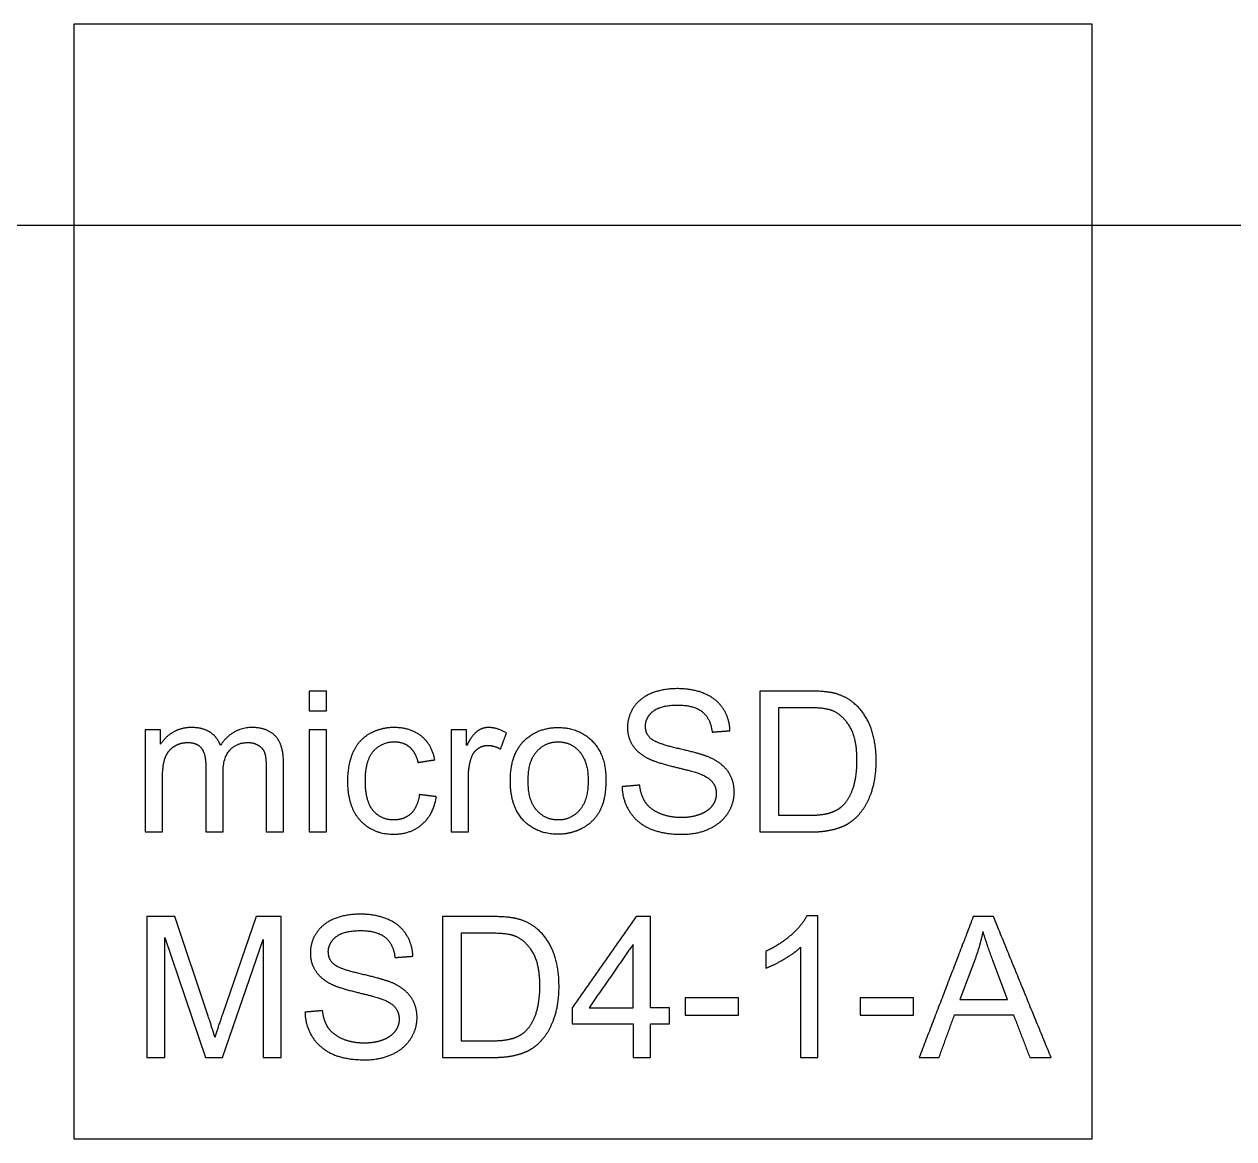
# Model space of a CAD drawing. Header units: millimetres. Extents: x 61 to 128, y -44 to 64.
# Drawn here: x 87.49 to 103.76, y 49.15 to 64.15 of the extents above; entities that cross this region are included whole.
import ezdxf

# ---------------------------------------------------------------- set-up
doc = ezdxf.new("R2010")
doc.units = ezdxf.units.MM
doc.header["$LTSCALE"] = 0.1
doc.layers.add('dxf_release_for_jordan$PCB_v2_240718$back(mirrored)', color=18, linetype='Continuous', true_color=0x000000)

msp = doc.modelspace()

# ---------------------------------------------------------------- linework, layer by layer
at = {"layer": 'dxf_release_for_jordan$PCB_v2_240718$back(mirrored)', "color": 15, "true_color": 0xbf3f3f}
for p, q in [((98.036, 55.177), (97.383, 55.177)), ((97.383, 55.177), (97.383, 53.281)), ((98.032, 54.953), (97.634, 54.953)), ((97.634, 54.953), (97.634, 53.505)), ((89.322, 54.655), (89.114, 54.655)), ((89.114, 54.655), (89.114, 53.281)), ((89.322, 54.462), (89.322, 54.655)), ((93.439, 54.655), (93.23, 54.655)), ((93.23, 54.655), (93.23, 53.281)), ((93.439, 54.446), (93.439, 54.655)), ((89.347, 53.281), (89.347, 53.994)), ((93.463, 53.281), (93.463, 54)), ((97.634, 53.505), (98.039, 53.505)), ((89.114, 53.281), (89.347, 53.281)), ((93.23, 53.281), (93.463, 53.281)), ((97.383, 53.281), (98.067, 53.281)), ((89.514, 52.142), (89.136, 52.142)), ((89.136, 52.142), (89.136, 50.246)), ((89.963, 50.8), (89.514, 52.142)), ((90.608, 52.142), (90.154, 50.823)), ((90.945, 52.142), (90.608, 52.142)), ((90.945, 50.246), (90.945, 52.142)), ((93.769, 52.142), (93.116, 52.142)), ((93.116, 52.142), (93.116, 50.246)), ((98.165, 52.15), (98.015, 52.15)), ((98.165, 50.246), (98.165, 52.15)), ((93.765, 51.918), (93.367, 51.918)), ((93.367, 51.918), (93.367, 50.47)), ((89.378, 50.246), (89.378, 51.86)), ((89.378, 51.86), (89.926, 50.246)), ((90.153, 50.246), (90.703, 51.833)), ((90.703, 51.833), (90.703, 50.246)), ((97.933, 51.729), (97.933, 50.246)), ((100.285, 51.581), (100.076, 51.025)), ((100.719, 51.025), (100.521, 51.55)), ((100.076, 51.025), (100.719, 51.025)), ((93.367, 50.47), (93.772, 50.47)), ((89.136, 50.246), (89.378, 50.246)), ((89.926, 50.246), (90.153, 50.246)), ((90.703, 50.246), (90.945, 50.246)), ((93.116, 50.246), (93.8, 50.246)), ((97.933, 50.246), (98.165, 50.246))]:
    msp.add_line(p, q, dxfattribs=at)
msp.add_lwpolyline([(88.157, 49.151), (101.857, 49.151), (101.857, 64.151), (88.157, 64.151)], close=True, dxfattribs=at)
at = {"layer": 'dxf_release_for_jordan$PCB_v2_240718$back(mirrored)', "color": 96, "true_color": 0x007f00}
msp.add_open_spline([(61.5, 61.448), (95, 61.448), (128.5, 61.448)], degree=2, dxfattribs=at)
at = {"layer": 'dxf_release_for_jordan$PCB_v2_240718$back(mirrored)', "color": 15, "true_color": 0xbf3f3f}
for points in [[(91.554, 55.177), (91.438, 55.177), (91.321, 55.177)], [(91.321, 55.177), (91.321, 55.043), (91.321, 54.909)], [(91.554, 54.909), (91.554, 55.043), (91.554, 55.177)], [(91.321, 54.909), (91.438, 54.909), (91.554, 54.909)], [(91.554, 54.655), (91.438, 54.655), (91.321, 54.655)], [(91.321, 54.655), (91.321, 53.968), (91.321, 53.281)], [(91.554, 53.281), (91.554, 53.968), (91.554, 54.655)], [(93.896, 54.395), (93.936, 54.503), (93.976, 54.611)], [(96.743, 54.625), (96.863, 54.634), (96.983, 54.643)], [(90.975, 53.281), (90.975, 53.753), (90.975, 54.224)], [(92.785, 54.216), (92.898, 54.234), (93.011, 54.251)], [(89.93, 54.174), (89.93, 53.727), (89.93, 53.281)], [(90.163, 53.281), (90.163, 53.68), (90.163, 54.079)], [(90.743, 54.146), (90.743, 53.714), (90.743, 53.281)], [(95.768, 53.911), (95.65, 53.901), (95.531, 53.89)], [(93.033, 53.755), (92.919, 53.769), (92.805, 53.784)], [(89.93, 53.281), (90.047, 53.281), (90.163, 53.281)], [(90.743, 53.281), (90.859, 53.281), (90.975, 53.281)], [(91.321, 53.281), (91.438, 53.281), (91.554, 53.281)], [(95.723, 52.142), (95.29, 51.528), (94.858, 50.914)], [(95.913, 52.142), (95.818, 52.142), (95.723, 52.142)], [(95.913, 50.914), (95.913, 51.528), (95.913, 52.142)], [(100.257, 52.142), (99.893, 51.194), (99.529, 50.246)], [(100.528, 52.142), (100.392, 52.142), (100.257, 52.142)], [(101.303, 50.246), (100.915, 51.194), (100.528, 52.142)], [(100.387, 51.943), (100.35, 51.761), (100.285, 51.581)], [(100.521, 51.55), (100.431, 51.789), (100.387, 51.943)], [(95.68, 51.768), (95.383, 51.341), (95.087, 50.914)], [(95.68, 50.914), (95.68, 51.341), (95.68, 51.768)], [(92.476, 51.59), (92.596, 51.599), (92.717, 51.608)], [(97.467, 51.674), (97.467, 51.561), (97.467, 51.449)], [(97.096, 51.049), (96.738, 51.049), (96.381, 51.049)], [(96.381, 51.049), (96.381, 50.932), (96.381, 50.815)], [(97.096, 50.815), (97.096, 50.932), (97.096, 51.049)], [(99.451, 51.049), (99.093, 51.049), (98.735, 51.049)], [(98.735, 51.049), (98.735, 50.932), (98.735, 50.815)], [(99.451, 50.815), (99.451, 50.932), (99.451, 51.049)], [(90.053, 50.519), (90.025, 50.612), (89.963, 50.8)], [(90.154, 50.823), (90.085, 50.623), (90.053, 50.519)], [(91.501, 50.876), (91.383, 50.866), (91.265, 50.855)], [(94.858, 50.914), (94.858, 50.807), (94.858, 50.7)], [(95.087, 50.914), (95.383, 50.914), (95.68, 50.914)], [(96.169, 50.914), (96.041, 50.914), (95.913, 50.914)], [(96.169, 50.7), (96.169, 50.807), (96.169, 50.914)], [(96.381, 50.815), (96.738, 50.815), (97.096, 50.815)], [(98.735, 50.815), (99.093, 50.815), (99.451, 50.815)], [(99.796, 50.246), (99.9, 50.533), (100.004, 50.821)], [(100.004, 50.821), (100.4, 50.821), (100.797, 50.821)], [(100.797, 50.821), (100.907, 50.533), (101.018, 50.246)], [(94.858, 50.7), (95.269, 50.7), (95.68, 50.7)], [(95.68, 50.7), (95.68, 50.473), (95.68, 50.246)], [(95.913, 50.246), (95.913, 50.473), (95.913, 50.7)], [(95.913, 50.7), (96.041, 50.7), (96.169, 50.7)], [(95.68, 50.246), (95.797, 50.246), (95.913, 50.246)], [(99.529, 50.246), (99.663, 50.246), (99.796, 50.246)], [(101.018, 50.246), (101.161, 50.246), (101.303, 50.246)]]:
    msp.add_open_spline(points, degree=2, dxfattribs=at)
for points, knots in [([(96.983, 54.643), (96.977, 54.81), (96.89, 54.942), (96.804, 55.073), (96.643, 55.141), (96.482, 55.209), (96.271, 55.209), (96.08, 55.209), (95.923, 55.145), (95.767, 55.08), (95.685, 54.955), (95.604, 54.83), (95.604, 54.687), (95.604, 54.556), (95.67, 54.451), (95.737, 54.345), (95.873, 54.274), (95.978, 54.219), (96.239, 54.156), (96.5, 54.093), (96.576, 54.064), (96.695, 54.018), (96.747, 53.952), (96.799, 53.885), (96.799, 53.796), (96.799, 53.708), (96.745, 53.634), (96.691, 53.559), (96.581, 53.517), (96.471, 53.474), (96.328, 53.474), (96.166, 53.474), (96.037, 53.53), (95.908, 53.586), (95.846, 53.678), (95.785, 53.769), (95.768, 53.911)], [-34, -34, -34, -33, -33, -32, -32, -31, -31, -30, -30, -29, -29, -28, -28, -27, -27, -26, -26, -25, -25, -24, -24, -23, -23, -22, -22, -21, -21, -20, -20, -19, -19, -18, -18, -17, -17, -16, -16, -16]), ([(98.067, 53.281), (98.239, 53.281), (98.372, 53.314), (98.504, 53.346), (98.598, 53.409), (98.692, 53.471), (98.77, 53.581), (98.849, 53.69), (98.9, 53.857), (98.95, 54.024), (98.95, 54.239), (98.95, 54.493), (98.876, 54.69), (98.801, 54.887), (98.651, 55.014), (98.536, 55.112), (98.373, 55.15), (98.257, 55.177), (98.036, 55.177)], [-11, -11, -11, -10, -10, -9, -9, -8, -8, -7, -7, -6, -6, -5, -5, -4, -4, -3, -3, -2, -2, -2]), ([(95.531, 53.89), (95.537, 53.7), (95.636, 53.55), (95.734, 53.399), (95.908, 53.324), (96.082, 53.249), (96.34, 53.249), (96.543, 53.249), (96.705, 53.323), (96.867, 53.398), (96.954, 53.532), (97.04, 53.665), (97.04, 53.817), (97.04, 53.969), (96.962, 54.086), (96.883, 54.203), (96.717, 54.28), (96.603, 54.331), (96.298, 54.4), (95.992, 54.47), (95.919, 54.536), (95.846, 54.601), (95.846, 54.704), (95.846, 54.821), (95.95, 54.905), (96.054, 54.988), (96.281, 54.988), (96.5, 54.988), (96.612, 54.896), (96.724, 54.804), (96.743, 54.625)], [-50, -50, -50, -49, -49, -48, -48, -47, -47, -46, -46, -45, -45, -44, -44, -43, -43, -42, -42, -41, -41, -40, -40, -39, -39, -38, -38, -37, -37, -36, -36, -35, -35, -35]), ([(98.039, 53.505), (98.226, 53.505), (98.333, 53.54), (98.439, 53.575), (98.503, 53.638), (98.592, 53.727), (98.642, 53.878), (98.692, 54.029), (98.692, 54.243), (98.692, 54.541), (98.594, 54.7), (98.496, 54.86), (98.357, 54.914), (98.256, 54.953), (98.032, 54.953)], [1, 1, 1, 2, 2, 3, 3, 4, 4, 5, 5, 6, 6, 7, 7, 8, 8, 8]), ([(90.127, 54.445), (90.087, 54.559), (89.989, 54.622), (89.891, 54.686), (89.739, 54.686), (89.602, 54.686), (89.494, 54.624), (89.387, 54.563), (89.322, 54.462)], [-7, -7, -7, -6, -6, -5, -5, -4, -4, -3, -3, -3]), ([(90.975, 54.224), (90.975, 54.459), (90.865, 54.572), (90.755, 54.686), (90.551, 54.686), (90.29, 54.686), (90.127, 54.445)], [-10, -10, -10, -9, -9, -8, -8, -7, -7, -7]), ([(93.011, 54.251), (92.971, 54.459), (92.829, 54.572), (92.687, 54.686), (92.463, 54.686), (92.286, 54.686), (92.135, 54.602), (91.985, 54.519), (91.911, 54.352), (91.837, 54.185), (91.837, 53.963), (91.837, 53.619), (92.009, 53.435), (92.18, 53.25), (92.462, 53.25), (92.687, 53.25), (92.841, 53.384), (92.996, 53.518), (93.033, 53.755)], [-18, -18, -18, -17, -17, -16, -16, -15, -15, -14, -14, -13, -13, -12, -12, -11, -11, -10, -10, -9, -9, -9]), ([(93.976, 54.611), (93.854, 54.686), (93.737, 54.686), (93.655, 54.686), (93.587, 54.639), (93.52, 54.592), (93.439, 54.446)], [-12, -12, -12, -11, -11, -10, -10, -9, -9, -9]), ([(94.028, 53.968), (94.028, 53.62), (94.205, 53.435), (94.383, 53.25), (94.672, 53.25), (94.851, 53.25), (95.003, 53.334), (95.155, 53.418), (95.235, 53.57), (95.314, 53.722), (95.314, 53.987), (95.314, 54.314), (95.135, 54.5), (94.955, 54.686), (94.672, 54.686), (94.417, 54.686), (94.24, 54.533), (94.028, 54.349), (94.028, 53.968)], [-9, -9, -9, -8, -8, -7, -7, -6, -6, -5, -5, -4, -4, -3, -3, -2, -2, -1, -1, 0, 0, 0]), ([(89.347, 53.994), (89.347, 54.181), (89.385, 54.281), (89.422, 54.38), (89.505, 54.432), (89.589, 54.484), (89.687, 54.484), (89.816, 54.484), (89.873, 54.406), (89.93, 54.329), (89.93, 54.174)], [-26, -26, -26, -25, -25, -24, -24, -23, -23, -22, -22, -21, -21, -21]), ([(90.163, 54.079), (90.163, 54.291), (90.259, 54.388), (90.354, 54.484), (90.499, 54.484), (90.579, 54.484), (90.639, 54.446), (90.698, 54.409), (90.721, 54.347), (90.743, 54.286), (90.743, 54.146)], [-18, -18, -18, -17, -17, -16, -16, -15, -15, -14, -14, -13, -13, -13]), ([(92.805, 53.784), (92.78, 53.61), (92.688, 53.526), (92.596, 53.442), (92.459, 53.442), (92.289, 53.442), (92.183, 53.567), (92.077, 53.693), (92.077, 53.969), (92.077, 54.242), (92.186, 54.368), (92.296, 54.494), (92.472, 54.494), (92.589, 54.494), (92.671, 54.424), (92.753, 54.355), (92.785, 54.216)], [-27, -27, -27, -26, -26, -25, -25, -24, -24, -23, -23, -22, -22, -21, -21, -20, -20, -19, -19, -19]), ([(93.463, 54), (93.463, 54.148), (93.501, 54.272), (93.527, 54.353), (93.588, 54.399), (93.649, 54.445), (93.725, 54.445), (93.81, 54.445), (93.896, 54.395)], [-17, -17, -17, -16, -16, -15, -15, -14, -14, -13, -13, -13]), ([(94.267, 53.968), (94.267, 53.704), (94.382, 53.573), (94.497, 53.442), (94.672, 53.442), (94.845, 53.442), (94.96, 53.574), (95.075, 53.705), (95.075, 53.976), (95.075, 54.23), (94.959, 54.362), (94.844, 54.493), (94.672, 54.493), (94.497, 54.493), (94.382, 54.362), (94.267, 54.232), (94.267, 53.968)], [0, 0, 0, 1, 1, 2, 2, 3, 3, 4, 4, 5, 5, 6, 6, 7, 7, 8, 8, 8]), ([(92.717, 51.608), (92.71, 51.775), (92.624, 51.907), (92.537, 52.039), (92.376, 52.106), (92.215, 52.174), (92.004, 52.174), (91.813, 52.174), (91.656, 52.11), (91.5, 52.045), (91.418, 51.92), (91.337, 51.795), (91.337, 51.652), (91.337, 51.521), (91.404, 51.416), (91.47, 51.311), (91.606, 51.239), (91.711, 51.184), (91.972, 51.121), (92.233, 51.058), (92.309, 51.029), (92.428, 50.983), (92.48, 50.917), (92.532, 50.85), (92.532, 50.761), (92.532, 50.673), (92.478, 50.599), (92.424, 50.524), (92.314, 50.482), (92.205, 50.439), (92.061, 50.439), (91.899, 50.439), (91.77, 50.495), (91.641, 50.552), (91.579, 50.643), (91.518, 50.734), (91.501, 50.876)], [-34, -34, -34, -33, -33, -32, -32, -31, -31, -30, -30, -29, -29, -28, -28, -27, -27, -26, -26, -25, -25, -24, -24, -23, -23, -22, -22, -21, -21, -20, -20, -19, -19, -18, -18, -17, -17, -16, -16, -16]), ([(93.8, 50.246), (93.972, 50.246), (94.105, 50.279), (94.237, 50.311), (94.331, 50.374), (94.425, 50.436), (94.504, 50.546), (94.582, 50.655), (94.633, 50.822), (94.683, 50.989), (94.683, 51.205), (94.683, 51.458), (94.609, 51.655), (94.535, 51.852), (94.385, 51.979), (94.269, 52.077), (94.107, 52.115), (93.99, 52.142), (93.769, 52.142)], [-11, -11, -11, -10, -10, -9, -9, -8, -8, -7, -7, -6, -6, -5, -5, -4, -4, -3, -3, -2, -2, -2]), ([(98.015, 52.15), (97.955, 52.027), (97.808, 51.896), (97.662, 51.766), (97.467, 51.674)], [-9, -9, -9, -8, -8, -7, -7, -7]), ([(91.265, 50.855), (91.27, 50.665), (91.369, 50.515), (91.468, 50.364), (91.641, 50.289), (91.815, 50.214), (92.073, 50.214), (92.276, 50.214), (92.438, 50.288), (92.6, 50.363), (92.687, 50.497), (92.773, 50.63), (92.773, 50.782), (92.773, 50.934), (92.695, 51.051), (92.616, 51.168), (92.45, 51.245), (92.336, 51.296), (92.031, 51.366), (91.725, 51.435), (91.652, 51.501), (91.579, 51.567), (91.579, 51.669), (91.579, 51.786), (91.683, 51.87), (91.787, 51.953), (92.015, 51.953), (92.233, 51.953), (92.345, 51.861), (92.457, 51.77), (92.476, 51.59)], [-50, -50, -50, -49, -49, -48, -48, -47, -47, -46, -46, -45, -45, -44, -44, -43, -43, -42, -42, -41, -41, -40, -40, -39, -39, -38, -38, -37, -37, -36, -36, -35, -35, -35]), ([(93.772, 50.47), (93.959, 50.47), (94.066, 50.505), (94.173, 50.54), (94.236, 50.603), (94.325, 50.693), (94.375, 50.843), (94.425, 50.994), (94.425, 51.208), (94.425, 51.506), (94.327, 51.665), (94.229, 51.825), (94.09, 51.879), (93.989, 51.918), (93.765, 51.918)], [1, 1, 1, 2, 2, 3, 3, 4, 4, 5, 5, 6, 6, 7, 7, 8, 8, 8]), ([(97.467, 51.449), (97.576, 51.489), (97.712, 51.569), (97.848, 51.649), (97.933, 51.729)], [-6, -6, -6, -5, -5, -4, -4, -4])]:
    msp.add_open_spline(points, degree=2, knots=knots, dxfattribs=at)

doc.saveas('drawing.dxf')
